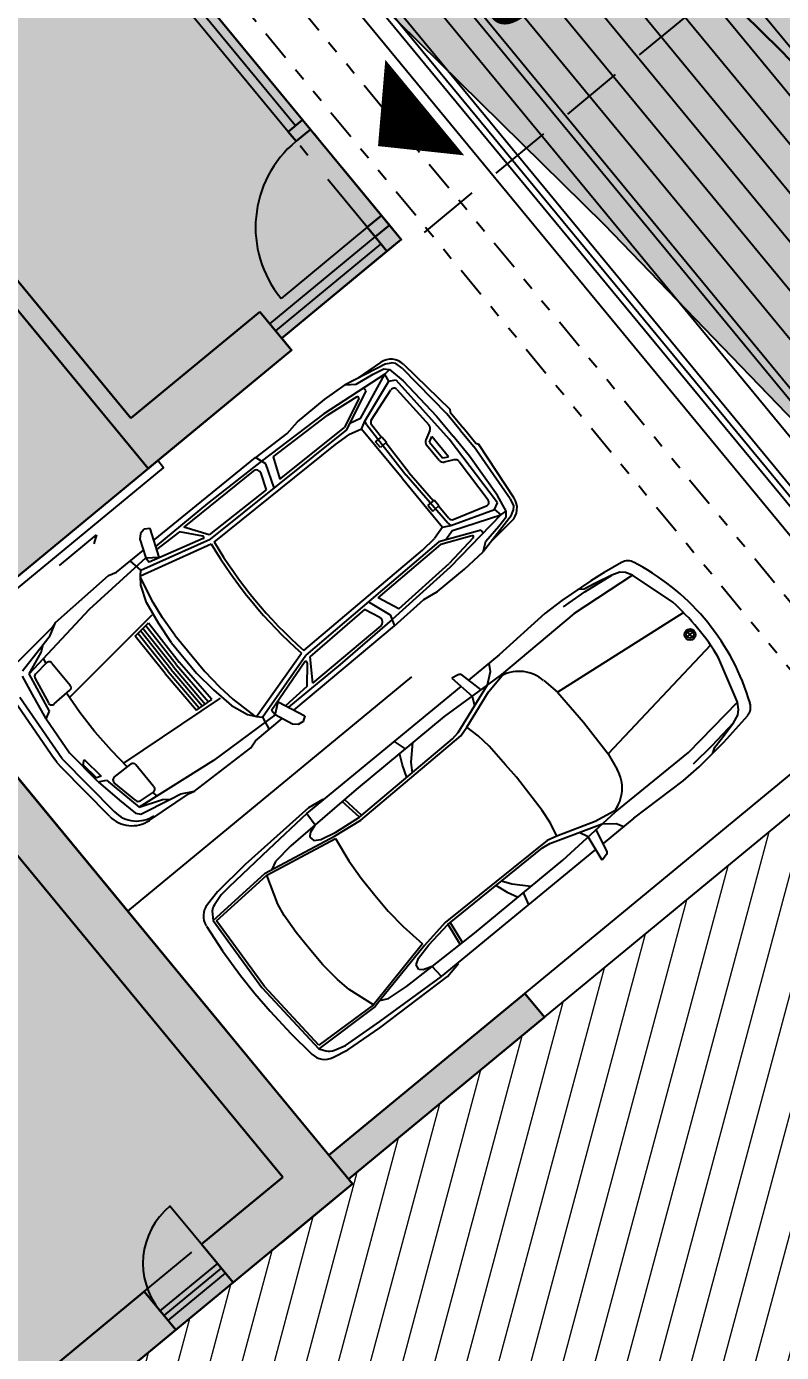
# Model space of a CAD drawing. Extents: x -646130 to -645722, y -1072673 to -1072265.
# Drawn here: x -645932.14 to -645926.05, y -1072462.95 to -1072452.26 of the extents above; entities that cross this region are included whole.
import ezdxf

# ---------------------------------------------------------------- set-up
doc = ezdxf.new("R2010")
doc.units = 0
doc.header["$MEASUREMENT"] = 0
doc.linetypes.add('DASHED', pattern=[0.75, 0.5, -0.25])
doc.linetypes.add('DIVIDE', pattern=[1.25, 0.5, -0.25, 0, -0.25, 0, -0.25])
doc.layers.get('0').update_dxf_attribs({"linetype": 'CONTINUOUS'})
doc.layers.get('Defpoints').update_dxf_attribs({"linetype": 'CONTINUOUS'})
doc.layers.add('srafy', color=252, linetype='CONTINUOUS')
doc.layers.add('tenka', color=3, linetype='CONTINUOUS')
doc.layers.add('tlusta', color=1, linetype='CONTINUOUS', lineweight=30)
doc.dimstyles.get("Standard").update_dxf_attribs({"dimtxt": 0.5, "dimasz": 0.18, "dimexe": 0.18, "dimexo": 0.0625, "dimgap": 0.09, "dimtad": 1, "dimzin": 0, "dimdsep": 46, "dimtxsty": 'Standard', "dimblk": 'OBLIQUE', "dimcen": 0.09, "dimadec": 0, "dimazin": 0, "dimtfac": 1, "dimtofl": 0, "dimtmove": 2, "dimatfit": 3, "dimfxl": 0, "dimtolj": 1, "dimtzin": 0, "dimarcsym": 0})
pattern_1 = [(129.5, (0, 0), (-0.192906145847, -0.15901955507), [])]

# ---------------------------------------------------------------- blocks, each defined once
blk = doc.blocks.new('_Oblique')
at = {"color": 0, "linetype": 'ByBlock', "lineweight": -2}
blk.add_line((-0.5, -0.5), (0.5, 0.5), dxfattribs=at)
blk = doc.blocks.new('*D11')
at = {"layer": 'Defpoints', "color": 0, "ltscale": 20}
for p in [(-645933.349, -1072446.351), (-645934.578, -1072447.365), (-645925.54, -1072458.317)]:
    blk.add_point(p, dxfattribs=at)
at = {"layer": 'tenka', "color": 0, "lineweight": -2, "ltscale": 20}
for p, q in [((-645934.529, -1072447.325), (-645933.21, -1072446.236)), ((-645924.311, -1072457.304), (-645933.349, -1072446.351)), ((-645925.492, -1072458.278), (-645924.172, -1072457.189))]:
    blk.add_line(p, q, dxfattribs=at)
at = {"layer": 'tenka', "color": 0, "lineweight": -2, "ltscale": 20, "xscale": 0.18, "yscale": 0.18, "zscale": 0.18}
for p, rotation in [((-645933.349, -1072446.351), 129.528670530983), ((-645924.311, -1072457.304), 309.528670530983)]:
    blk.add_blockref('_Oblique', p, dxfattribs=dict(at, rotation=rotation))
at = {"layer": 'tenka', "color": 0, "ltscale": 20, "insert": (-645928.609, -1072451.531), "char_height": 0.5, "attachment_point": 5, "rotation": 309.5287}
blk.add_mtext('\\A1;14.20', dxfattribs=at)

msp = doc.modelspace()

# ---------------------------------------------------------------- hatches: boundary and pattern name
at = {"layer": 'srafy', "lineweight": 9, "ltscale": 20, "true_color": 0x90c417}
h = msp.add_hatch(dxfattribs=at)
h.set_pattern_fill('ANSI31', color=62, scale=2, angle=30, style=0)
h.set_pattern_definition([(75, (0, 0), (-0.24148145657, 0.064704761276), [])])
h.paths.add_polyline_path([(-645915.115, -1072466.675), (-645924.226, -1072457.233), (-645925.374, -1072458.181), (-645925.406, -1072458.142), (-645925.572, -1072458.279), (-645927.963, -1072460.252), (-645929.544, -1072461.557), (-645929.512, -1072461.595), (-645930.083, -1072462.067), (-645930.476, -1072462.391), (-645930.939, -1072462.773), (-645932.85, -1072464.349), (-645932.086, -1072465.275), (-645936.144, -1072468.623), (-645940.026, -1072463.918), (-645938.76, -1072462.873), (-645945.046, -1072456.262), (-645945.184, -1072456.117), (-645944.972, -1072455.942), (-645940.092, -1072451.916), (-645939.63, -1072451.534), (-645938.087, -1072450.261), (-645936.699, -1072449.115), (-645934.578, -1072447.365), (-645934.146, -1072447.007), (-645936.435, -1072444.358), (-645937.94, -1072445.6), (-645955.1, -1072459.76), (-645944.25, -1072472.98), (-645927.82, -1072492.14), (-645909.54, -1072476.92), (-645907.036, -1072474.834)])
h.paths.add_polyline_path([(-645926.688, -1072436.405), (-645926.731, -1072436.35), (-645932.854, -1072441.403), (-645928.301, -1072446.424), (-645922.524, -1072441.719)])
h.paths.add_polyline_path([(-645915.698, -1072450.431), (-645915.995, -1072450.053), (-645920.895, -1072454.096), (-645920.165, -1072454.778), (-645902.849, -1072471.347), (-645900.166, -1072469.112), (-645906.915, -1072461.128)])
h.paths.add_polyline_path([(-645910.49, -1072454.48), (-645914.509, -1072448.826), (-645915.995, -1072450.053), (-645915.698, -1072450.431), (-645906.915, -1072461.128), (-645900.166, -1072469.112), (-645897.854, -1072467.187), (-645898.239, -1072466.826), (-645897.828, -1072466.388)])
h.paths.add_polyline_path([(-645948.408, -1072455.669), (-645947.317, -1072456.816), (-645947.861, -1072457.333), (-645948.952, -1072456.186)], flags=24)
h.paths.add_polyline_path([(-645942.467, -1072461.917), (-645941.031, -1072463.427), (-645941.575, -1072463.944), (-645943.01, -1072462.434)], flags=24)
h.paths.add_polyline_path([(-645941.946, -1072450.875), (-645940.339, -1072449.549), (-645939.862, -1072450.127), (-645941.469, -1072451.453)], flags=24)
h.paths.add_polyline_path([(-645950.967, -1072458.319), (-645949.617, -1072457.205), (-645949.14, -1072457.783), (-645950.49, -1072458.897)], flags=24)
h.paths.add_polyline_path([(-645929.137, -1072475.936), (-645927.587, -1072477.566), (-645928.131, -1072478.083), (-645929.681, -1072476.452)], flags=24)
h.paths.add_polyline_path([(-645949.117, -1072467.358), (-645944.23, -1072467.358), (-645944.23, -1072466.117), (-645949.117, -1072466.117)], flags=25)
h.paths.add_polyline_path([(-645930.696, -1072441.591), (-645929.089, -1072440.265), (-645928.611, -1072440.844), (-645930.218, -1072442.169)], flags=24)
at = {"layer": 'srafy', "ltscale": 20}
h = msp.add_hatch(dxfattribs=at)
h.set_pattern_fill('ANSI31', color=256, scale=2, angle=84.5, style=0)
h.set_pattern_definition(pattern_1)
edge = h.paths.add_edge_path()
edge.add_line((-645919.235, -1072445.917), (-645920.375, -1072444.463))
edge.add_ellipse((-645920.525, -1072442.366), major_axis=(-1.487, 1.487), ratio=1, start_angle=107.247, end_angle=139.112, ccw=False)
edge.add_line((-645921.504, -1072444.226), (-645926.532, -1072448.375))
edge.add_line((-645926.532, -1072448.375), (-645926.089, -1072448.863))
edge.add_line((-645926.089, -1072448.863), (-645924.709, -1072450.435))
edge.add_line((-645924.709, -1072450.435), (-645919.235, -1072445.917))
h.paths.add_polyline_path([(-645919.235, -1072445.917), (-645924.709, -1072450.435), (-645924.233, -1072450.976), (-645920.895, -1072454.096), (-645915.995, -1072450.053)])
h.paths.add_polyline_path([(-645924.233, -1072450.976), (-645924.764, -1072450.48), (-645925.409, -1072451.012), (-645922.067, -1072455.063), (-645921.243, -1072454.382)])
h.paths.add_polyline_path([(-645926.79, -1072448.588), (-645927.159, -1072448.892), (-645925.409, -1072451.012), (-645924.764, -1072450.48)])
edge = h.paths.add_edge_path(flags=16)
edge.add_line((-645917.559, -1072444.534), (-645917.935, -1072444.005))
edge.add_arc((-645918.457, -1072443.271), 0.9, 232.2584, 305.4039, ccw=False)
edge.add_ellipse((-645920.706, -1072442.47), major_axis=(-1.609, 1.609), ratio=1, start_angle=172.2163, end_angle=183.3105, ccw=False)
edge.add_ellipse((-645919.943, -1072443.476), major_axis=(0.716, 0.716), ratio=1, start_angle=216.8246, end_angle=262.2163, ccw=False)
edge.add_ellipse((-645917.887, -1072429.17), major_axis=(10.935, 10.935), ratio=1, start_angle=216.1723, end_angle=216.8246, ccw=False)
edge.add_ellipse((-645920.525, -1072442.366), major_axis=(-1.487, 1.487), ratio=1, start_angle=139.112, end_angle=142.232, ccw=False)
edge.add_line((-645920.375, -1072444.463), (-645919.235, -1072445.917))
edge.add_line((-645919.235, -1072445.917), (-645917.559, -1072444.534))
edge = h.paths.add_edge_path()
edge.add_line((-645919.155, -1072442.288), (-645920.931, -1072443.753))
edge.add_line((-645920.931, -1072443.753), (-645920.401, -1072444.429))
edge.add_ellipse((-645917.887, -1072429.17), major_axis=(10.935, 10.935), ratio=1, start_angle=215.6456, end_angle=216.1723)
edge.add_ellipse((-645920.525, -1072442.366), major_axis=(-1.487, 1.487), ratio=1, start_angle=139.112, end_angle=142.232, ccw=False)
edge.add_line((-645920.375, -1072444.463), (-645919.235, -1072445.917))
edge.add_line((-645919.235, -1072445.917), (-645917.559, -1072444.534))
edge.add_line((-645917.559, -1072444.534), (-645919.155, -1072442.288))
edge = h.paths.add_edge_path(flags=16)
edge.add_ellipse((-645920.706, -1072442.47), major_axis=(-1.609, 1.609), ratio=1, start_angle=183.9429, end_angle=200.2257)
edge.add_line((-645918.641, -1072443.423), (-645919.151, -1072443.844))
edge.add_arc((-645918.457, -1072443.271), 0.9, 219.5287, 231.8199)
edge.add_ellipse((-645920.705, -1072441.403), major_axis=(-2.179, 2.179), ratio=1, start_angle=168.2974, end_angle=168.7887)
edge = h.paths.add_edge_path(flags=16)
edge.add_ellipse((-645919.12, -1072443.043), major_axis=(0.566, 0.566), ratio=1, start_angle=269.0079, end_angle=291.086)
edge.add_line((-645918.388, -1072443.368), (-645918.457, -1072443.271))
edge.add_line((-645918.457, -1072443.271), (-645918.641, -1072443.423))
edge.add_ellipse((-645920.706, -1072442.47), major_axis=(-1.609, 1.609), ratio=1, start_angle=183.9429, end_angle=200.2257, ccw=False)
edge.add_ellipse((-645920.705, -1072441.403), major_axis=(-2.179, 2.179), ratio=1, start_angle=168.7887, end_angle=179.0079)
edge = h.paths.add_edge_path(flags=17)
edge.add_ellipse((-645919.12, -1072443.043), major_axis=(0.566, 0.566), ratio=1, start_angle=269.0079, end_angle=291.086, ccw=False)
edge.add_ellipse((-645920.705, -1072441.403), major_axis=(-2.179, 2.179), ratio=1, start_angle=168.7887, end_angle=179.0079, ccw=False)
edge.add_ellipse((-645920.706, -1072442.47), major_axis=(-1.609, 1.609), ratio=1, start_angle=183.3105, end_angle=183.9429, ccw=False)
edge.add_arc((-645918.457, -1072443.271), 0.9, 232.2584, 305.4039)
edge.add_line((-645917.935, -1072444.005), (-645918.388, -1072443.368))
h.paths.add_polyline_path([(-645917.677, -1072444.632), (-645919.235, -1072445.917), (-645915.995, -1072450.053), (-645914.654, -1072448.946), (-645915.244, -1072448.121), (-645917.048, -1072445.599), (-645917.007, -1072445.57)])
h = msp.add_hatch(color=256, dxfattribs=at)
h.paths.add_polyline_path([(-645934.981, -1072448.054), (-645935.076, -1072447.939), (-645935.192, -1072448.034), (-645935.097, -1072448.15)])
h.paths.add_polyline_path([(-645934.037, -1072448.02), (-645934.1, -1072447.943), (-645934.216, -1072448.039), (-645934.152, -1072448.116)])
h.paths.add_polyline_path([(-645933.623, -1072448.522), (-645933.686, -1072448.445), (-645933.802, -1072448.54), (-645933.739, -1072448.617)])
h.paths.add_polyline_path([(-645932.223, -1072450.219), (-645932.286, -1072450.142), (-645932.402, -1072450.237), (-645932.338, -1072450.314)])
h.paths.add_polyline_path([(-645931.586, -1072450.99), (-645931.65, -1072450.913), (-645931.766, -1072451.008), (-645931.702, -1072451.085)])
h.paths.add_polyline_path([(-645931.523, -1072451.067), (-645931.586, -1072450.99), (-645931.702, -1072451.085), (-645931.638, -1072451.163)])
h.paths.add_polyline_path([(-645931.638, -1072451.163), (-645931.702, -1072451.085), (-645932.411, -1072451.671), (-645932.348, -1072451.748)])
h.paths.add_polyline_path([(-645933.029, -1072452.18), (-645933.067, -1072452.212), (-645933.003, -1072452.289), (-645932.965, -1072452.257)])
h.paths.add_polyline_path([(-645929.852, -1072453.092), (-645929.915, -1072453.015), (-645930.031, -1072453.11), (-645929.967, -1072453.187)])
h.paths.add_polyline_path([(-645929.215, -1072453.863), (-645929.279, -1072453.786), (-645929.395, -1072453.881), (-645929.331, -1072453.959)])
h.paths.add_polyline_path([(-645929.215, -1072453.863), (-645929.331, -1072453.959), (-645929.236, -1072454.074), (-645929.12, -1072453.979)])
h = msp.add_hatch(dxfattribs=at)
h.set_pattern_fill('ANSI31', color=256, scale=2, angle=84.5, style=0)
h.set_pattern_definition(pattern_1)
h.paths.add_polyline_path([(-645927.159, -1072448.892), (-645931.597, -1072449.249), (-645931.636, -1072449.28), (-645924.882, -1072457.386), (-645922.067, -1072455.063)])
h = msp.add_hatch(color=256, dxfattribs=at)
h.paths.add_polyline_path([(-645939.838, -1072452.224), (-645940.092, -1072451.916), (-645944.972, -1072455.942), (-645944.834, -1072456.087), (-645944.427, -1072455.752), (-645944.289, -1072455.897), (-645941.458, -1072453.561), (-645939.675, -1072455.72), (-645939.598, -1072455.657), (-645939.98, -1072455.194), (-645938.592, -1072454.048), (-645938.21, -1072454.511), (-645937.998, -1072454.336), (-645938.061, -1072454.259), (-645938.196, -1072454.37), (-645938.578, -1072453.907), (-645940.044, -1072455.117), (-645941.38, -1072453.497), (-645940.223, -1072452.542)])
h.paths.add_polyline_path([(-645937.832, -1072450.569), (-645936.496, -1072452.189), (-645936.727, -1072452.38), (-645937.691, -1072453.176), (-645938.519, -1072452.173), (-645938.596, -1072452.236), (-645937.387, -1072453.702), (-645937.522, -1072453.813), (-645937.458, -1072453.89), (-645937.246, -1072453.715), (-645937.628, -1072453.253), (-645936.664, -1072452.457), (-645936.282, -1072452.92), (-645936.05, -1072452.729), (-645935.096, -1072453.886), (-645935.867, -1072454.522), (-645936.465, -1072455.016), (-645936.337, -1072455.17), (-645935.74, -1072454.677), (-645934.339, -1072456.373), (-645934.976, -1072456.899), (-645934.912, -1072456.976), (-645934.276, -1072456.451), (-645933.035, -1072457.955), (-645933.613, -1072458.432), (-645933.581, -1072458.471), (-645933.003, -1072457.993), (-645932.971, -1072458.032), (-645933.549, -1072458.509), (-645933.518, -1072458.548), (-645932.939, -1072458.07), (-645930.075, -1072461.541), (-645930.423, -1072461.829), (-645930.731, -1072462.082), (-645930.476, -1072462.391), (-645929.512, -1072461.595), (-645929.544, -1072461.557), (-645929.767, -1072461.287), (-645932.885, -1072457.507), (-645932.268, -1072456.998), (-645932.395, -1072456.844), (-645932.65, -1072456.535), (-645933.421, -1072457.172), (-645934.822, -1072455.475), (-645932.816, -1072453.82), (-645931.161, -1072455.825), (-645930.004, -1072454.871), (-645930.084, -1072454.774), (-645930.259, -1072454.562), (-645931.3, -1072455.421), (-645932.732, -1072453.686), (-645932.208, -1072453.253), (-645932.271, -1072453.176), (-645932.796, -1072453.609), (-645932.912, -1072453.704), (-645933.58, -1072452.895), (-645932.94, -1072452.366), (-645933.067, -1072452.212), (-645933.707, -1072452.74), (-645933.866, -1072452.547), (-645933.943, -1072452.611), (-645933.784, -1072452.804), (-645932.989, -1072453.768), (-645934.917, -1072455.359), (-645935.585, -1072454.549), (-645934.814, -1072453.913), (-645936.278, -1072452.139), (-645935.121, -1072451.184), (-645934.453, -1072451.994), (-645934.376, -1072451.93), (-645935.107, -1072451.043), (-645936.342, -1072452.062), (-645937.678, -1072450.442), (-645936.444, -1072449.424), (-645936.699, -1072449.115), (-645939.63, -1072451.534), (-645939.375, -1072451.842), (-645939.105, -1072451.619), (-645938.978, -1072451.774), (-645938.901, -1072451.71), (-645939.028, -1072451.556)])
h.paths.add_polyline_path([(-645936.586, -1072452.393), (-645936.432, -1072452.266), (-645936.305, -1072452.42), (-645936.459, -1072452.548)], flags=16)
h.paths.add_polyline_path([(-645936.396, -1072452.625), (-645936.241, -1072452.498), (-645936.114, -1072452.652), (-645936.268, -1072452.779)], flags=16)
h.paths.add_polyline_path([(-645930.939, -1072462.773), (-645931.193, -1072462.464), (-645933.104, -1072464.041), (-645932.85, -1072464.349)])
h.paths.add_polyline_path([(-645940.307, -1072457.862), (-645938.918, -1072456.716), (-645938.632, -1072457.063), (-645936.954, -1072455.679), (-645937.082, -1072455.525), (-645937.178, -1072455.604), (-645937.401, -1072455.334), (-645937.478, -1072455.398), (-645937.192, -1072455.745), (-645938.58, -1072456.891), (-645938.866, -1072456.544), (-645940.563, -1072457.944), (-645940.213, -1072458.368), (-645940.02, -1072458.209)])
h.paths.add_polyline_path([(-645936.534, -1072459.999), (-645936.649, -1072460.095), (-645936.14, -1072460.712), (-645936.024, -1072460.616)], flags=17)
h.paths.add_polyline_path([(-645935.724, -1072459.331), (-645935.839, -1072459.426), (-645935.33, -1072460.043), (-645935.215, -1072459.948)], flags=17)
h.paths.add_polyline_path([(-645934.185, -1072458.839), (-645934.301, -1072458.934), (-645935.51, -1072457.469), (-645935.452, -1072457.421), (-645935.516, -1072457.344), (-645935.573, -1072457.392), (-645935.651, -1072457.455), (-645934.25, -1072459.152), (-645934.058, -1072458.993)], flags=17)
msp.add_hatch(color=256, dxfattribs=at).paths.add_polyline_path([(-645927.963, -1072460.252), (-645928.122, -1072460.059), (-645929.703, -1072461.364), (-645929.544, -1072461.557)])
at = {"layer": 'srafy'}
h = msp.add_hatch(dxfattribs=at)
h.set_pattern_fill('ANSI31', color=256, scale=2, angle=174.5287, style=0)
h.set_pattern_definition([(219.528670532, (0, 0), (0.15911606446, -0.19282654908), [])])
h.paths.add_polyline_path([(-645937.589, -1072462.944), (-645938.065, -1072462.443), (-645938.141, -1072462.363), (-645938.76, -1072462.873), (-645938.207, -1072463.455)])
h.paths.add_polyline_path([(-645938.76, -1072462.873), (-645940.026, -1072463.918), (-645939.517, -1072464.536), (-645938.207, -1072463.455)])
edge = h.paths.add_edge_path()
edge.add_line((-645938.207, -1072463.455), (-645939.517, -1072464.536))
edge.add_line((-645939.517, -1072464.536), (-645936.387, -1072468.328))
edge.add_ellipse((-645935.981, -1072469.293), major_axis=(-0.74, 0.74), ratio=1, start_angle=300.862, end_angle=337.8169, ccw=False)
edge.add_line((-645935.725, -1072468.278), (-645932.086, -1072465.275))
edge.add_line((-645932.086, -1072465.275), (-645932.85, -1072464.349))
edge.add_line((-645932.85, -1072464.349), (-645934.701, -1072465.877))
edge.add_line((-645934.701, -1072465.877), (-645935.163, -1072466.258))
edge.add_line((-645935.163, -1072466.258), (-645935.375, -1072466.433))
edge.add_line((-645935.375, -1072466.433), (-645935.513, -1072466.288))
edge.add_line((-645935.513, -1072466.288), (-645938.207, -1072463.455))
h.paths.add_polyline_path([(-645932.85, -1072464.349), (-645933.041, -1072464.118), (-645934.236, -1072465.105), (-645934.776, -1072465.55), (-645934.964, -1072465.705), (-645935.102, -1072465.56), (-645936.823, -1072463.749), (-645936.892, -1072463.677), (-645937.589, -1072462.944), (-645938.207, -1072463.455), (-645935.513, -1072466.288), (-645935.301, -1072466.113), (-645934.828, -1072465.723), (-645934.701, -1072465.877)])
h.paths.add_polyline_path([(-645935.163, -1072466.258), (-645935.301, -1072466.113), (-645935.513, -1072466.288), (-645935.375, -1072466.433)], flags=17)
at = {"layer": 'tenka', "ltscale": 20}
h = msp.add_hatch(dxfattribs=at)
h.set_pattern_fill('AR-CONC', color=253, scale=0.1, style=0)
h.set_pattern_definition([(50, (0, 0), (0.7172601826, -0.06275213498), [0.075, -0.825]), (355, (0, 0), (-0.1387513336, 0.7521921337), [0.06, -0.66]), (100.4514, (0.0598, -0.0052), (0.5785093817, 0.68943954206), [0.06374019, -0.701142112]), (46.1842, (0, 0.2), (1.0672410486, -0.1655190143), [0.1125, -1.2375]), (96.6356, (0.0889, 0.1862), (0.93466270555, 0.9741178709), [0.095610288, -1.051713]), (351.1842, (0, 0.2), (0.9346619451, 0.9741186009), [0.09, -0.99]), (21, (0.1, 0.15), (0.59690705212, -0.40261889067), [0.075, -0.825]), (326, (0.1, 0.15), (0.2433153319, 0.72515004505), [0.06, -0.66]), (71.4514, (0.14974, 0.11645), (0.8402226286, 0.3225304967), [0.06374019, -0.701142112]), (37.5, (0, 0), (0.012159855317, 0.33289385383), [0, -0.652, 0, -0.67, 0, -0.6625]), (7.5, (0, 0), (0.26306953744, 0.39441171188), [0, -0.382, 0, -0.637, 0, -0.2525]), (327.5, (-0.223, 0), (0.53382243617, -0.022554871734), [0, -0.25, 0, -0.78, 0, -1.035]), (317.5, (-0.323, 0), (0.58318616934, 0.10010498233), [0, -0.325, 0, -0.518, 0, -0.735])])
h.paths.add_polyline_path([(-645907.036, -1072474.834), (-645905.493, -1072473.549), (-645902.849, -1072471.347), (-645920.165, -1072454.778), (-645931.839, -1072443.87), (-645933.348, -1072441.811), (-645934.892, -1072443.085), (-645936.435, -1072444.358), (-645932.47, -1072448.948), (-645929.978, -1072451.402), (-645927.486, -1072453.855), (-645915.115, -1072466.675)])
at = {"layer": 'tlusta', "ltscale": 20, "true_color": 0xffdbb8}
msp.add_hatch(color=254, dxfattribs=at).paths.add_polyline_path([(-645944.972, -1072455.942), (-645944.834, -1072456.087), (-645944.427, -1072455.752), (-645944.289, -1072455.897), (-645941.491, -1072458.84), (-645940.502, -1072458.024), (-645937.478, -1072461.686), (-645938.21, -1072462.291), (-645934.964, -1072465.705), (-645933.041, -1072464.118), (-645932.85, -1072464.349), (-645929.512, -1072461.595), (-645929.544, -1072461.557), (-645927.963, -1072460.252), (-645928.122, -1072460.059), (-645929.703, -1072461.364), (-645932.885, -1072457.507), (-645932.268, -1072456.998), (-645932.395, -1072456.844), (-645930.004, -1072454.871), (-645930.084, -1072454.774), (-645929.12, -1072453.979), (-645934.498, -1072447.461), (-645936.619, -1072449.212), (-645936.699, -1072449.115)])

# ---------------------------------------------------------------- linework, layer by layer
at = {"color": 2, "linetype": 'Continuous', "lineweight": 30, "ltscale": 20, "flags": 128}
msp.add_lwpolyline([(-645968.605, -1072420.771), (-645963.032, -1072422.719), (-645953.546, -1072418.153), (-645945.089, -1072429.822), (-645935.975, -1072441.832), (-645931.009, -1072447.58), (-645926.065, -1072452.448), (-645913.685, -1072465.277), (-645903.165, -1072475.901), (-645890.8, -1072488.618), (-645889.141, -1072490.364), (-645882.559, -1072497.507), (-645879.91, -1072500.368), (-645875.177, -1072505.321), (-645865.846, -1072515.172), (-645858.519, -1072523.101), (-645848.56, -1072533.787), (-645843.231, -1072539.515)], dxfattribs=at)
at = {"color": 1, "linetype": 'Continuous', "lineweight": 90, "ltscale": 20, "true_color": 0xeb0000}
msp.add_circle((-645925.572, -1072468.83), 204.023, dxfattribs=at)
at = {"layer": 'srafy'}
for p, q in [((-645929.244, -1072454.981), (-645929.573, -1072455.15)), ((-645929.286, -1072454.971), (-645929.475, -1072455.1)), ((-645929.345, -1072455.065), (-645929.261, -1072455.021)), ((-645929.261, -1072455.021), (-645929.214, -1072455.028)), ((-645929.252, -1072455.064), (-645929.214, -1072455.028)), ((-645929.244, -1072454.981), (-645929.2, -1072454.974)), ((-645929.214, -1072455.028), (-645929.103, -1072455.12)), ((-645929.163, -1072454.979), (-645929.2, -1072454.974)), ((-645929.112, -1072455.017), (-645929.163, -1072454.979)), ((-645929.112, -1072455.017), (-645928.752, -1072455.384)), ((-645929.098, -1072454.986), (-645928.728, -1072455.348)), ((-645929.252, -1072455.064), (-645929.744, -1072455.386)), ((-645929.738, -1072455.27), (-645929.573, -1072455.15)), ((-645929.573, -1072455.15), (-645929.483, -1072455.145)), ((-645929.483, -1072455.145), (-645929.345, -1072455.065)), ((-645929.449, -1072455.423), (-645929.252, -1072455.064)), ((-645929.414, -1072455.445), (-645929.22, -1072455.123)), ((-645929.22, -1072455.123), (-645929.252, -1072455.064)), ((-645929.22, -1072455.123), (-645929.163, -1072455.11)), ((-645929.22, -1072455.123), (-645929.22, -1072455.123)), ((-645929.163, -1072455.11), (-645928.732, -1072455.59)), ((-645929.103, -1072455.12), (-645928.836, -1072455.403)), ((-645929.477, -1072455.249), (-645929.717, -1072455.399)), ((-645929.462, -1072455.262), (-645929.577, -1072455.495)), ((-645929.405, -1072455.199), (-645929.561, -1072455.515)), ((-645929.405, -1072455.199), (-645929.421, -1072455.179)), ((-645929.361, -1072455.436), (-645929.203, -1072455.192)), ((-645929.155, -1072455.189), (-645928.895, -1072455.477)), ((-645929.956, -1072455.449), (-645929.738, -1072455.27)), ((-645928.728, -1072455.348), (-645928.726, -1072455.371)), ((-645928.728, -1072455.348), (-645928.728, -1072455.348)), ((-645928.728, -1072455.348), (-645928.728, -1072455.348)), ((-645928.728, -1072455.348), (-645928.728, -1072455.348)), ((-645929.744, -1072455.386), (-645930.248, -1072455.767)), ((-645930.152, -1072455.731), (-645929.717, -1072455.399)), ((-645930.04, -1072455.544), (-645929.956, -1072455.449)), ((-645929.449, -1072455.423), (-645929.534, -1072455.462)), ((-645929.439, -1072455.508), (-645929.414, -1072455.445)), ((-645929.398, -1072455.474), (-645929.414, -1072455.445)), ((-645929.414, -1072455.445), (-645929.414, -1072455.445)), ((-645929.398, -1072455.474), (-645929.082, -1072455.878)), ((-645929.36, -1072455.471), (-645929.28, -1072455.573)), ((-645928.836, -1072455.403), (-645928.702, -1072455.565)), ((-645928.643, -1072455.516), (-645928.752, -1072455.384)), ((-645928.726, -1072455.371), (-645928.621, -1072455.498)), ((-645929.561, -1072455.515), (-645930.662, -1072456.395)), ((-645930.296, -1072455.739), (-645930.04, -1072455.544)), ((-645930.099, -1072455.911), (-645929.577, -1072455.495)), ((-645929.651, -1072455.633), (-645929.541, -1072455.555)), ((-645929.439, -1072455.508), (-645929.541, -1072455.555)), ((-645929.113, -1072455.904), (-645929.439, -1072455.508)), ((-645929.326, -1072455.611), (-645929.276, -1072455.57)), ((-645929.276, -1072455.57), (-645929.238, -1072455.615)), ((-645928.888, -1072455.52), (-645928.921, -1072455.595)), ((-645928.891, -1072455.615), (-645928.872, -1072455.569)), ((-645928.738, -1072455.731), (-645928.872, -1072455.569)), ((-645928.568, -1072455.727), (-645928.702, -1072455.565)), ((-645928.643, -1072455.516), (-645928.534, -1072455.648)), ((-645928.517, -1072455.625), (-645928.621, -1072455.498)), ((-645930.628, -1072456.419), (-645929.651, -1072455.633)), ((-645929.288, -1072455.657), (-645929.326, -1072455.611)), ((-645929.238, -1072455.615), (-645929.288, -1072455.657)), ((-645929.057, -1072455.858), (-645929.243, -1072455.62)), ((-645928.813, -1072455.761), (-645928.915, -1072455.637)), ((-645928.891, -1072455.615), (-645928.787, -1072455.741)), ((-645928.343, -1072456.103), (-645928.732, -1072455.59)), ((-645928.242, -1072456.071), (-645928.534, -1072455.648)), ((-645928.494, -1072455.632), (-645928.517, -1072455.625)), ((-645928.209, -1072456.064), (-645928.494, -1072455.632)), ((-645928.494, -1072455.632), (-645928.494, -1072455.632)), ((-645928.494, -1072455.632), (-645928.494, -1072455.632)), ((-645928.494, -1072455.632), (-645928.494, -1072455.632)), ((-645931.117, -1072456.407), (-645930.295, -1072455.738)), ((-645930.248, -1072455.767), (-645930.682, -1072456.108)), ((-645930.213, -1072455.789), (-645930.295, -1072455.738)), ((-645930.145, -1072455.981), (-645930.213, -1072455.789)), ((-645930.152, -1072455.731), (-645930.099, -1072455.911)), ((-645928.787, -1072455.741), (-645928.738, -1072455.731)), ((-645928.694, -1072455.756), (-645928.773, -1072455.774)), ((-645928.419, -1072456.081), (-645928.653, -1072455.771)), ((-645928.342, -1072456.043), (-645928.568, -1072455.727)), ((-645930.314, -1072455.847), (-645930.873, -1072456.3)), ((-645930.251, -1072455.867), (-645930.209, -1072455.999)), ((-645929.113, -1072455.904), (-645928.787, -1072456.299)), ((-645928.745, -1072456.266), (-645929.081, -1072455.879)), ((-645929.057, -1072455.858), (-645928.859, -1072456.086)), ((-645930.209, -1072455.999), (-645930.669, -1072456.361)), ((-645930.682, -1072456.108), (-645931.101, -1072456.454)), ((-645928.854, -1072456.082), (-645928.904, -1072456.123)), ((-645928.816, -1072456.127), (-645928.854, -1072456.082)), ((-645928.367, -1072456.157), (-645928.343, -1072456.103)), ((-645928.272, -1072456.17), (-645928.342, -1072456.043)), ((-645928.242, -1072456.071), (-645928.214, -1072456.128)), ((-645928.904, -1072456.123), (-645928.866, -1072456.169)), ((-645928.866, -1072456.169), (-645928.816, -1072456.127)), ((-645928.735, -1072456.228), (-645928.82, -1072456.131)), ((-645928.315, -1072456.199), (-645928.724, -1072456.622)), ((-645928.72, -1072456.287), (-645928.367, -1072456.157)), ((-645928.705, -1072456.325), (-645928.315, -1072456.199)), ((-645928.701, -1072456.237), (-645928.431, -1072456.127)), ((-645928.232, -1072456.207), (-645928.46, -1072456.498)), ((-645928.367, -1072456.157), (-645928.315, -1072456.199)), ((-645928.367, -1072456.157), (-645928.367, -1072456.157)), ((-645928.333, -1072456.291), (-645928.274, -1072456.217)), ((-645928.315, -1072456.199), (-645928.272, -1072456.17)), ((-645928.274, -1072456.217), (-645928.272, -1072456.17)), ((-645928.232, -1072456.207), (-645928.217, -1072456.166)), ((-645928.214, -1072456.128), (-645928.217, -1072456.166)), ((-645931.192, -1072456.316), (-645931.223, -1072456.35)), ((-645931.145, -1072456.311), (-645931.192, -1072456.316)), ((-645931.073, -1072456.542), (-645931.145, -1072456.311)), ((-645931.145, -1072456.311), (-645931.145, -1072456.311)), ((-645930.669, -1072456.361), (-645930.873, -1072456.3)), ((-645928.787, -1072456.299), (-645928.851, -1072456.39)), ((-645928.476, -1072456.324), (-645928.816, -1072456.417)), ((-645928.787, -1072456.299), (-645928.72, -1072456.287)), ((-645928.705, -1072456.325), (-645928.759, -1072456.402)), ((-645928.745, -1072456.266), (-645928.72, -1072456.287)), ((-645928.72, -1072456.287), (-645928.72, -1072456.287)), ((-645928.476, -1072456.324), (-645928.459, -1072456.344)), ((-645928.438, -1072456.412), (-645928.333, -1072456.291)), ((-645928.23, -1072456.251), (-645928.392, -1072456.412)), ((-645931.223, -1072456.35), (-645931.228, -1072456.397)), ((-645931.228, -1072456.397), (-645931.181, -1072456.546)), ((-645931.223, -1072456.691), (-645930.652, -1072456.433)), ((-645931.219, -1072456.645), (-645930.662, -1072456.395)), ((-645930.717, -1072456.391), (-645931.152, -1072456.581)), ((-645930.909, -1072456.338), (-645931.093, -1072456.478)), ((-645930.719, -1072456.372), (-645930.909, -1072456.338)), ((-645928.816, -1072456.417), (-645929.889, -1072457.332)), ((-645929.307, -1072456.87), (-645928.799, -1072456.438)), ((-645928.949, -1072456.484), (-645928.851, -1072456.39)), ((-645928.549, -1072456.369), (-645928.799, -1072456.438)), ((-645928.539, -1072456.385), (-645928.732, -1072456.593)), ((-645928.46, -1072456.498), (-645928.438, -1072456.412)), ((-645931.181, -1072456.546), (-645931.637, -1072456.964)), ((-645931.416, -1072456.663), (-645931.2, -1072456.485)), ((-645931.181, -1072456.546), (-645931.073, -1072456.542)), ((-645931.181, -1072456.546), (-645931.152, -1072456.581)), ((-645931.093, -1072456.478), (-645931.093, -1072456.478)), ((-645929.906, -1072457.294), (-645928.949, -1072456.484)), ((-645928.609, -1072456.638), (-645928.46, -1072456.498)), ((-645931.219, -1072456.645), (-645931.306, -1072456.572)), ((-645931.223, -1072456.691), (-645931.219, -1072456.645)), ((-645931.219, -1072456.645), (-645931.219, -1072456.645)), ((-645928.724, -1072456.622), (-645929.194, -1072457.044)), ((-645929.14, -1072456.957), (-645928.732, -1072456.593)), ((-645928.827, -1072456.818), (-645928.609, -1072456.638)), ((-645927.342, -1072456.584), (-645927.483, -1072456.666)), ((-645927.212, -1072456.6), (-645927.241, -1072456.585)), ((-645931.908, -1072457.069), (-645931.48, -1072456.69)), ((-645931.48, -1072456.69), (-645931.416, -1072456.663)), ((-645931.221, -1072456.766), (-645931.223, -1072456.691)), ((-645931.122, -1072456.906), (-645931.223, -1072456.705)), ((-645927.591, -1072456.732), (-645927.824, -1072456.89)), ((-645927.254, -1072456.685), (-645927.725, -1072456.996)), ((-645927.558, -1072456.753), (-645927.643, -1072456.798)), ((-645927.638, -1072456.82), (-645927.422, -1072456.687)), ((-645927.483, -1072456.666), (-645927.591, -1072456.732)), ((-645927.422, -1072456.687), (-645927.558, -1072456.753)), ((-645927.355, -1072456.663), (-645927.422, -1072456.687)), ((-645927.31, -1072456.666), (-645927.355, -1072456.663)), ((-645927.254, -1072456.685), (-645927.31, -1072456.666)), ((-645926.93, -1072456.903), (-645927.254, -1072456.685)), ((-645931.174, -1072456.906), (-645931.221, -1072456.766)), ((-645928.936, -1072456.882), (-645928.827, -1072456.818)), ((-645927.811, -1072456.941), (-645927.638, -1072456.82)), ((-645927.643, -1072456.798), (-645927.694, -1072456.803)), ((-645931.637, -1072456.964), (-645932.12, -1072457.483)), ((-645931.078, -1072457.074), (-645931.174, -1072456.906)), ((-645931.046, -1072457.03), (-645931.122, -1072456.906)), ((-645929.415, -1072456.962), (-645929.857, -1072457.345)), ((-645929.292, -1072457.028), (-645929.415, -1072456.962)), ((-645929.385, -1072456.902), (-645929.209, -1072457.005)), ((-645929.14, -1072456.957), (-645929.307, -1072456.87)), ((-645929.176, -1072457.097), (-645928.936, -1072456.882)), ((-645927.824, -1072456.89), (-645927.96, -1072456.996)), ((-645931.951, -1072457.172), (-645931.908, -1072457.069)), ((-645931.935, -1072457.108), (-645931.908, -1072457.069)), ((-645931.132, -1072457.008), (-645931.796, -1072457.673)), ((-645931.265, -1072457.177), (-645931.157, -1072457.071)), ((-645931.157, -1072457.071), (-645930.912, -1072457.388)), ((-645930.972, -1072457.233), (-645931.078, -1072457.074)), ((-645930.947, -1072457.17), (-645931.046, -1072457.03)), ((-645929.194, -1072457.044), (-645929.611, -1072457.406)), ((-645929.209, -1072457.005), (-645929.174, -1072457.096)), ((-645927.96, -1072456.996), (-645928.329, -1072457.329)), ((-645927.725, -1072456.996), (-645928.312, -1072457.487)), ((-645927.86, -1072457.631), (-645926.843, -1072456.988)), ((-645926.658, -1072457.056), (-645926.658, -1072457.056)), ((-645932.21, -1072457.382), (-645931.935, -1072457.108)), ((-645932.009, -1072457.246), (-645931.951, -1072457.172)), ((-645931.023, -1072457.48), (-645931.265, -1072457.177)), ((-645931.001, -1072457.462), (-645931.243, -1072457.159)), ((-645930.979, -1072457.444), (-645931.224, -1072457.136)), ((-645930.957, -1072457.425), (-645931.203, -1072457.116)), ((-645930.934, -1072457.407), (-645931.18, -1072457.094)), ((-645930.947, -1072457.17), (-645930.704, -1072457.464)), ((-645929.987, -1072457.776), (-645929.174, -1072457.096)), ((-645929.285, -1072457.094), (-645929.836, -1072457.557)), ((-645926.813, -1072457.184), (-645926.767, -1072457.146)), ((-645926.809, -1072457.142), (-645926.809, -1072457.142)), ((-645926.809, -1072457.142), (-645926.771, -1072457.188)), ((-645932.174, -1072457.459), (-645932.009, -1072457.246)), ((-645932.025, -1072457.31), (-645932.009, -1072457.246)), ((-645930.972, -1072457.233), (-645930.771, -1072457.477)), ((-645926.626, -1072457.25), (-645927.451, -1072458.127)), ((-645932.12, -1072457.483), (-645932.025, -1072457.31)), ((-645931.981, -1072457.394), (-645932.069, -1072457.484)), ((-645931.985, -1072457.398), (-645932.005, -1072457.358)), ((-645931.937, -1072457.396), (-645931.79, -1072457.573)), ((-645930.647, -1072457.689), (-645930.912, -1072457.388)), ((-645930.286, -1072457.826), (-645929.925, -1072457.315)), ((-645930.24, -1072457.831), (-645929.889, -1072457.332)), ((-645929.896, -1072457.386), (-645930.165, -1072457.777)), ((-645929.878, -1072457.392), (-645929.88, -1072457.585)), ((-645929.857, -1072457.345), (-645929.836, -1072457.557)), ((-645928.329, -1072457.329), (-645928.577, -1072457.533)), ((-645928.399, -1072457.462), (-645928.411, -1072457.396)), ((-645926.407, -1072457.711), (-645926.56, -1072457.352)), ((-645932.094, -1072457.649), (-645932.174, -1072457.501)), ((-645931.958, -1072457.783), (-645932.12, -1072457.483)), ((-645931.023, -1072457.48), (-645930.772, -1072457.775)), ((-645931.001, -1072457.462), (-645930.749, -1072457.757)), ((-645930.979, -1072457.444), (-645930.724, -1072457.742)), ((-645930.957, -1072457.425), (-645930.7, -1072457.726)), ((-645930.934, -1072457.407), (-645930.673, -1072457.708)), ((-645930.771, -1072457.477), (-645930.634, -1072457.611)), ((-645930.704, -1072457.464), (-645930.586, -1072457.588)), ((-645929.611, -1072457.406), (-645930.03, -1072457.751)), ((-645928.66, -1072457.489), (-645928.711, -1072457.516)), ((-645928.633, -1072457.491), (-645928.477, -1072457.61)), ((-645928.424, -1072457.571), (-645928.399, -1072457.462)), ((-645928.312, -1072457.487), (-645928.424, -1072457.571)), ((-645928.416, -1072457.628), (-645928.306, -1072457.495)), ((-645932.073, -1072457.52), (-645931.966, -1072457.717)), ((-645931.919, -1072457.725), (-645931.794, -1072457.615)), ((-645930.634, -1072457.611), (-645930.488, -1072457.737)), ((-645930.586, -1072457.588), (-645930.478, -1072457.687)), ((-645929.88, -1072457.585), (-645930.053, -1072457.739)), ((-645929.88, -1072458.608), (-645928.637, -1072457.583)), ((-645928.424, -1072457.571), (-645928.772, -1072457.827)), ((-645928.711, -1072457.516), (-645928.548, -1072457.663)), ((-645928.66, -1072457.955), (-645928.424, -1072457.571)), ((-645927.97, -1072457.535), (-645927.86, -1072457.631)), ((-645932.239, -1072457.701), (-645931.92, -1072458.164)), ((-645931.855, -1072458.167), (-645932.195, -1072457.672)), ((-645931.983, -1072457.846), (-645932.094, -1072457.649)), ((-645931.711, -1072457.793), (-645931.821, -1072457.639)), ((-645930.58, -1072457.677), (-645931.359, -1072458.203)), ((-645930.772, -1072457.775), (-645930.647, -1072457.689)), ((-645930.478, -1072457.687), (-645930.3, -1072457.823)), ((-645930.136, -1072457.813), (-645930.112, -1072457.708)), ((-645930.112, -1072457.708), (-645929.898, -1072457.821)), ((-645928.591, -1072457.912), (-645928.416, -1072457.628)), ((-645928.548, -1072457.663), (-645928.528, -1072457.741)), ((-645927.86, -1072457.631), (-645927.648, -1072457.873)), ((-645926.802, -1072458.115), (-645926.407, -1072457.711)), ((-645926.399, -1072457.77), (-645926.407, -1072457.711)), ((-645931.983, -1072457.846), (-645931.958, -1072457.783)), ((-645931.591, -1072457.949), (-645931.711, -1072457.793)), ((-645930.136, -1072457.813), (-645930.633, -1072458.181)), ((-645930.488, -1072457.737), (-645930.359, -1072457.81)), ((-645930.359, -1072457.81), (-645930.286, -1072457.826)), ((-645930.286, -1072457.826), (-645930.24, -1072457.831)), ((-645930.136, -1072457.813), (-645930.165, -1072457.777)), ((-645929.998, -1072457.887), (-645930.136, -1072457.813)), ((-645930.053, -1072457.739), (-645930.053, -1072457.739)), ((-645929.898, -1072457.821), (-645929.912, -1072457.867)), ((-645929.898, -1072457.821), (-645929.898, -1072457.821)), ((-645928.772, -1072457.827), (-645929.484, -1072458.414)), ((-645926.517, -1072458.034), (-645926.325, -1072457.817)), ((-645926.44, -1072457.876), (-645926.404, -1072457.815)), ((-645926.404, -1072457.815), (-645926.399, -1072457.77)), ((-645931.983, -1072457.846), (-645931.796, -1072458.118)), ((-645931.983, -1072457.846), (-645931.983, -1072457.846)), ((-645930.296, -1072458.021), (-645930.079, -1072457.843)), ((-645930.24, -1072457.831), (-645930.185, -1072457.93)), ((-645930.24, -1072457.831), (-645930.24, -1072457.831)), ((-645929.952, -1072457.891), (-645929.998, -1072457.887)), ((-645929.912, -1072457.867), (-645929.952, -1072457.891)), ((-645928.639, -1072457.981), (-645928.591, -1072457.912)), ((-645928.498, -1072457.981), (-645928.591, -1072457.912)), ((-645927.648, -1072457.873), (-645927.451, -1072458.127)), ((-645926.44, -1072457.876), (-645926.613, -1072458.063)), ((-645926.54, -1072458.009), (-645926.44, -1072457.876)), ((-645931.591, -1072457.949), (-645931.46, -1072458.097)), ((-645930.334, -1072458.079), (-645930.296, -1072458.021)), ((-645929.457, -1072458.639), (-645928.705, -1072458.006)), ((-645929.446, -1072458.661), (-645928.639, -1072457.981)), ((-645929.177, -1072458.028), (-645929.088, -1072458.087)), ((-645929.029, -1072458.036), (-645929.041, -1072458.194)), ((-645928.705, -1072458.006), (-645928.66, -1072457.955)), ((-645928.411, -1072458.066), (-645928.498, -1072457.981)), ((-645926.607, -1072458.121), (-645926.517, -1072458.034)), ((-645926.591, -1072458.072), (-645926.54, -1072458.009)), ((-645931.564, -1072458.353), (-645931.796, -1072458.118)), ((-645931.46, -1072458.097), (-645931.33, -1072458.233)), ((-645930.787, -1072458.427), (-645930.334, -1072458.079)), ((-645929.109, -1072458.218), (-645929.133, -1072458.122)), ((-645928.278, -1072458.216), (-645928.411, -1072458.066)), ((-645927.451, -1072458.127), (-645927.378, -1072458.253)), ((-645927.395, -1072458.598), (-645926.802, -1072458.115)), ((-645926.613, -1072458.063), (-645926.764, -1072458.21)), ((-645926.717, -1072458.232), (-645926.607, -1072458.121)), ((-645926.607, -1072458.121), (-645926.591, -1072458.072)), ((-645931.895, -1072458.2), (-645931.92, -1072458.164)), ((-645931.895, -1072458.2), (-645931.865, -1072458.231)), ((-645931.47, -1072458.632), (-645931.865, -1072458.231)), ((-645931.855, -1072458.167), (-645931.433, -1072458.594)), ((-645931.686, -1072458.215), (-645931.678, -1072458.174)), ((-645931.686, -1072458.215), (-645931.578, -1072458.321)), ((-645931.678, -1072458.174), (-645931.541, -1072458.308)), ((-645931.434, -1072458.314), (-645931.301, -1072458.211)), ((-645931.114, -1072458.393), (-645931.26, -1072458.216)), ((-645930.633, -1072458.181), (-645931.234, -1072458.557)), ((-645929.074, -1072458.317), (-645929.109, -1072458.218)), ((-645929.041, -1072458.194), (-645929.031, -1072458.28)), ((-645928.191, -1072458.316), (-645928.278, -1072458.216)), ((-645926.846, -1072458.346), (-645926.717, -1072458.232)), ((-645931.541, -1072458.308), (-645931.578, -1072458.321)), ((-645931.564, -1072458.353), (-645931.498, -1072458.34)), ((-645931.564, -1072458.353), (-645931.392, -1072458.5)), ((-645931.564, -1072458.353), (-645931.564, -1072458.353)), ((-645931.498, -1072458.34), (-645931.234, -1072458.557)), ((-645931.261, -1072458.504), (-645931.435, -1072458.361)), ((-645927.982, -1072458.585), (-645928.191, -1072458.316)), ((-645927.243, -1072458.645), (-645926.846, -1072458.346)), ((-645931.12, -1072458.437), (-645931.226, -1072458.506)), ((-645931.152, -1072458.664), (-645930.831, -1072458.446)), ((-645931.125, -1072458.44), (-645931.09, -1072458.467)), ((-645930.98, -1072458.493), (-645930.897, -1072458.449)), ((-645930.897, -1072458.449), (-645930.787, -1072458.427)), ((-645930.831, -1072458.446), (-645930.787, -1072458.427)), ((-645929.484, -1072458.414), (-645929.813, -1072458.7)), ((-645931.392, -1072458.5), (-645931.262, -1072458.606)), ((-645931.234, -1072458.557), (-645931.046, -1072458.496)), ((-645931.221, -1072458.614), (-645930.98, -1072458.493)), ((-645931.046, -1072458.496), (-645930.98, -1072458.493)), ((-645929.869, -1072458.563), (-645930.378, -1072459.02)), ((-645929.751, -1072458.496), (-645929.869, -1072458.563)), ((-645929.457, -1072458.639), (-645929.596, -1072458.511)), ((-645929.58, -1072458.494), (-645929.44, -1072458.621)), ((-645931.262, -1072458.606), (-645931.221, -1072458.614)), ((-645929.88, -1072458.608), (-645930.189, -1072458.899)), ((-645929.88, -1072458.608), (-645929.813, -1072458.7)), ((-645929.659, -1072458.791), (-645929.446, -1072458.661)), ((-645929.647, -1072458.76), (-645929.457, -1072458.639)), ((-645927.916, -1072458.687), (-645927.982, -1072458.585)), ((-645927.554, -1072458.673), (-645927.865, -1072458.791)), ((-645927.816, -1072458.985), (-645927.395, -1072458.598)), ((-645927.402, -1072458.59), (-645927.554, -1072458.673)), ((-645927.243, -1072458.645), (-645927.491, -1072458.849)), ((-645930.217, -1072459.089), (-645929.659, -1072458.791)), ((-645929.813, -1072458.7), (-645930.01, -1072458.87)), ((-645929.854, -1072458.765), (-645929.858, -1072458.8)), ((-645929.813, -1072458.7), (-645929.854, -1072458.765)), ((-645929.768, -1072458.819), (-645929.647, -1072458.76)), ((-645927.865, -1072458.791), (-645927.943, -1072458.826)), ((-645927.921, -1072458.85), (-645927.499, -1072458.692)), ((-645927.865, -1072458.791), (-645927.916, -1072458.687)), ((-645927.612, -1072458.796), (-645927.685, -1072458.762)), ((-645927.46, -1072458.912), (-645927.547, -1072458.736)), ((-645927.499, -1072458.692), (-645927.387, -1072458.688)), ((-645927.387, -1072458.688), (-645927.324, -1072458.713)), ((-645930.189, -1072458.899), (-645930.509, -1072459.202)), ((-645930.205, -1072459.105), (-645929.649, -1072458.809)), ((-645930.01, -1072458.87), (-645930.134, -1072458.996)), ((-645929.858, -1072458.8), (-645929.824, -1072458.827)), ((-645929.824, -1072458.827), (-645929.768, -1072458.819)), ((-645929.649, -1072458.809), (-645929.541, -1072458.991)), ((-645928.794, -1072459.924), (-645927.551, -1072458.899)), ((-645927.943, -1072458.826), (-645928.764, -1072459.488)), ((-645928.744, -1072459.503), (-645927.979, -1072458.886)), ((-645927.979, -1072458.886), (-645927.921, -1072458.85)), ((-645927.499, -1072458.985), (-645927.612, -1072458.796)), ((-645930.134, -1072458.996), (-645930.163, -1072459.06)), ((-645929.541, -1072458.991), (-645929.442, -1072459.131)), ((-645928.528, -1072459.572), (-645927.816, -1072458.985)), ((-645927.463, -1072458.939), (-645927.499, -1072458.985)), ((-645930.638, -1072459.47), (-645930.217, -1072459.089)), ((-645930.61, -1072459.475), (-645930.205, -1072459.105)), ((-645930.378, -1072459.02), (-645930.601, -1072459.239)), ((-645930.116, -1072459.34), (-645930.205, -1072459.105)), ((-645930.509, -1072459.202), (-645930.571, -1072459.265)), ((-645929.442, -1072459.131), (-645929.332, -1072459.267)), ((-645928.354, -1072459.189), (-645928.264, -1072459.242)), ((-645928.227, -1072459.179), (-645928.311, -1072459.153)), ((-645928.073, -1072459.197), (-645928.227, -1072459.179)), ((-645930.601, -1072459.239), (-645930.683, -1072459.342)), ((-645930.571, -1072459.265), (-645930.626, -1072459.345)), ((-645929.332, -1072459.267), (-645929.224, -1072459.395)), ((-645928.264, -1072459.242), (-645928.176, -1072459.282)), ((-645928.09, -1072459.345), (-645928.132, -1072459.246)), ((-645930.644, -1072459.397), (-645930.638, -1072459.47)), ((-645930.063, -1072459.43), (-645930.116, -1072459.34)), ((-645929.966, -1072459.567), (-645930.063, -1072459.43)), ((-645929.224, -1072459.395), (-645929.105, -1072459.52)), ((-645930.691, -1072459.518), (-645930.561, -1072459.716)), ((-645930.638, -1072459.47), (-645930.243, -1072460.011)), ((-645930.223, -1072460.003), (-645930.61, -1072459.475)), ((-645929.105, -1072459.52), (-645928.947, -1072459.66)), ((-645928.764, -1072459.488), (-645928.932, -1072459.673)), ((-645928.898, -1072459.667), (-645928.744, -1072459.503)), ((-645928.743, -1072459.502), (-645928.645, -1072459.664)), ((-645928.626, -1072459.649), (-645928.723, -1072459.49)), ((-645929.863, -1072459.696), (-645929.966, -1072459.567)), ((-645928.871, -1072459.841), (-645928.528, -1072459.572)), ((-645930.561, -1072459.716), (-645930.415, -1072459.915)), ((-645929.752, -1072459.828), (-645929.863, -1072459.696)), ((-645928.947, -1072459.66), (-645929.344, -1072460.15)), ((-645928.932, -1072459.673), (-645929.291, -1072460.116)), ((-645928.979, -1072459.774), (-645928.898, -1072459.667)), ((-645929.635, -1072459.948), (-645929.752, -1072459.828)), ((-645929.076, -1072460.003), (-645928.871, -1072459.841)), ((-645928.998, -1072459.828), (-645928.979, -1072459.774)), ((-645928.978, -1072459.867), (-645928.998, -1072459.828)), ((-645928.871, -1072459.841), (-645928.942, -1072459.869)), ((-645928.794, -1072459.924), (-645928.871, -1072459.841)), ((-645928.747, -1072459.923), (-645928.659, -1072459.819)), ((-645930.415, -1072459.915), (-645930.3, -1072460.061)), ((-645929.539, -1072460.027), (-645929.635, -1072459.948)), ((-645929.292, -1072460.336), (-645928.747, -1072459.923)), ((-645929.292, -1072460.287), (-645928.794, -1072459.924)), ((-645928.942, -1072459.869), (-645928.978, -1072459.867)), ((-645930.3, -1072460.061), (-645930.178, -1072460.202)), ((-645930.243, -1072460.011), (-645929.784, -1072460.506)), ((-645929.783, -1072460.477), (-645930.223, -1072460.003)), ((-645929.344, -1072460.15), (-645929.539, -1072460.027)), ((-645929.223, -1072460.1), (-645929.076, -1072460.003)), ((-645929.33, -1072460.164), (-645929.784, -1072460.506)), ((-645929.344, -1072460.15), (-645929.783, -1072460.477)), ((-645929.291, -1072460.116), (-645929.33, -1072460.164)), ((-645929.291, -1072460.116), (-645929.223, -1072460.1)), ((-645930.178, -1072460.202), (-645930.011, -1072460.383)), ((-645929.57, -1072460.479), (-645929.292, -1072460.287)), ((-645930.011, -1072460.383), (-645929.841, -1072460.548)), ((-645929.55, -1072460.513), (-645929.292, -1072460.336)), ((-645929.659, -1072460.518), (-645929.57, -1072460.479)), ((-645929.784, -1072460.506), (-645929.718, -1072460.524)), ((-645929.671, -1072460.576), (-645929.55, -1072460.513))]:
    msp.add_line(p, q, dxfattribs=at)
for radius in [0.045, 0.03]:
    msp.add_circle((-645926.79, -1072457.165), radius, dxfattribs=at)
for centre, radius, start, end in [((-645929.202, -1072455.095), 0.15, 46.4205, 124.2614), ((-645929.471, -1072455.257), 0.01, 333.7095, 122.0133), ((-645929.178, -1072455.209), 0.03, 42.0193, 146.9461), ((-645929.336, -1072455.452), 0.03, 146.9461, 218.0387), ((-645928.925, -1072455.504), 0.04, 336.0969, 42.0194), ((-645928.885, -1072455.611), 0.04, 156.0969, 219.5287), ((-645928.782, -1072455.735), 0.04, 219.5287, 282.9605), ((-645928.685, -1072455.795), 0.04, 37.0379, 102.9605), ((-645930.289, -1072455.878), 0.04, 17.2795, 128.9988), ((-645928.443, -1072456.099), 0.03, 292.1112, 37.0381), ((-645928.335, -1072456.145), 0.15, 314.7959, 32.6368), ((-645928.712, -1072456.209), 0.03, 221.0186, 292.1112), ((-645930.721, -1072456.382), 0.01, 293.5832, 79.8782), ((-645927.51, -1072454.581), 3.647, 210.5114, 228.5459), ((-645927.51, -1072454.581), 3.619, 210.5114, 228.5459), ((-645928.546, -1072456.378), 0.01, 317.0441, 105.3478), ((-645927.292, -1072456.671), 0.1, 59.6283, 119.9667), ((-645928.1, -1072458.246), 1.87, 16.3984, 61.6594), ((-645928.305, -1072458.415), 2.044, 31.3348, 47.7225), ((-645929.311, -1072457.063), 0.04, 310.0585, 61.7779), ((-645931.96, -1072457.415), 0.03, 39.5287, 135.9492), ((-645929.888, -1072457.392), 0.01, 359.1791, 145.4741), ((-645932.047, -1072457.505), 0.03, 135.9492, 208.622), ((-645928.648, -1072457.511), 0.025, 52.6811, 117.6714), ((-645928.168, -1072457.763), 0.301, 49.0597, 117.2873), ((-645931.813, -1072457.592), 0.03, 311.3194, 39.5287), ((-645931.939, -1072457.703), 0.03, 208.6083, 311.3195), ((-645926.401, -1072457.751), 0.1, 319.0906, 19.4289), ((-645931.283, -1072458.235), 0.03, 39.5287, 127.7379), ((-645927.639, -1072458.404), 0.302, 321.77, 29.9976), ((-645931.415, -1072458.337), 0.03, 127.7379, 230.4491), ((-645931.137, -1072458.412), 0.03, 303.1082, 39.5287), ((-645931.242, -1072458.481), 0.03, 230.4353, 303.1082), ((-645931.292, -1072458.457), 0.25, 224.4727, 304.172), ((-645931.255, -1072458.419), 0.25, 224.4727, 304.172), ((-645927.482, -1072458.923), 0.025, 321.3848, 26.3751), ((-645930.566, -1072459.436), 0.15, 141.5426, 211.3205), ((-645930.544, -1072459.402), 0.1, 145.5296, 177.0257), ((-645929.736, -1072460.441), 0.15, 225.6941, 295.9456), ((-645929.699, -1072460.426), 0.1, 254.2607, 293.5277)]:
    msp.add_arc(centre, radius, start, end, dxfattribs=at)
at = {"layer": 'tenka', "linetype": 'DASHED'}
msp.add_line((-645917.559, -1072444.534), (-645929.073, -1072454.036), dxfattribs=at)
at = {"layer": 'tenka', "linetype": 'DIVIDE', "ltscale": 0.5}
for p, q in [((-645934.145, -1072447.008), (-645925.107, -1072457.96)), ((-645934.412, -1072447.228), (-645925.374, -1072458.181))]:
    msp.add_line(p, q, dxfattribs=at)
at = {"layer": 'tenka'}
for p, q in [((-645931.597, -1072449.249), (-645924.882, -1072457.386)), ((-645931.751, -1072449.376), (-645925.037, -1072457.513)), ((-645931.636, -1072449.28), (-645924.921, -1072457.418)), ((-645929.915, -1072453.015), (-645931.523, -1072451.067)), ((-645930.031, -1072453.11), (-645931.638, -1072451.163)), ((-645929.973, -1072453.062), (-645931.58, -1072451.115)), ((-645930.179, -1072454.659), (-645929.331, -1072453.959)), ((-645929.395, -1072453.881), (-645930.089, -1072454.454)), ((-645930.132, -1072454.717), (-645929.283, -1072454.016)), ((-645930.084, -1072454.774), (-645929.236, -1072454.074)), ((-645931.877, -1072456.608), (-645931.579, -1072456.362)), ((-645931.579, -1072456.362), (-645931.599, -1072456.434)), ((-645931.326, -1072459.397), (-645929.033, -1072457.505)), ((-645928.122, -1072460.059), (-645925.731, -1072458.086)), ((-645927.963, -1072460.252), (-645925.572, -1072458.279)), ((-645930.603, -1072462.236), (-645930.985, -1072461.774)), ((-645930.603, -1072462.236), (-645931.066, -1072462.618)), ((-645930.572, -1072462.275), (-645931.034, -1072462.657)), ((-645930.54, -1072462.314), (-645931.003, -1072462.696))]:
    msp.add_line(p, q, dxfattribs=at)
at = {"layer": 'tenka', "linetype": 'DIVIDE'}
for p, q in [((-645929.279, -1072453.786), (-645929.852, -1072453.092)), ((-645929.395, -1072453.881), (-645929.967, -1072453.187)), ((-645931.193, -1072462.464), (-645930.731, -1072462.082)), ((-645930.939, -1072462.773), (-645930.476, -1072462.391))]:
    msp.add_line(p, q, dxfattribs=at)
at = {"layer": 'tenka', "color": 231, "ltscale": 20, "flags": 128}
msp.add_lwpolyline([(-645907.036, -1072474.834), (-645905.493, -1072473.549), (-645902.849, -1072471.347), (-645920.165, -1072454.778), (-645931.839, -1072443.87), (-645933.348, -1072441.811), (-645934.892, -1072443.085), (-645936.435, -1072444.358), (-645932.47, -1072448.948), (-645929.978, -1072451.402), (-645927.486, -1072453.855), (-645915.115, -1072466.675), (-645907.036, -1072474.834)], dxfattribs=at)
at = {"layer": 'tenka'}
msp.add_lwpolyline([(-645929.307, -1072453.226, 0, 1, 0), (-645928.93, -1072452.915, 0, 0, 0)], format="xyseb", dxfattribs=at)
msp.add_lwpolyline([(-645932.395, -1072456.844), (-645932.348, -1072456.902), (-645931.037, -1072455.82), (-645931.084, -1072455.762)], close=True, dxfattribs=at)
for centre, radius in [((-645929.395, -1072453.881), 0.9), ((-645930.603, -1072462.236), 0.6)]:
    msp.add_arc(centre, radius, 129.5287, 219.5287, dxfattribs=at)
at = {"layer": 'tlusta'}
for p, q in [((-645931.3, -1072455.421), (-645932.732, -1072453.686)), ((-645931.161, -1072455.825), (-645932.816, -1072453.82)), ((-645931.3, -1072455.421), (-645930.259, -1072454.562)), ((-645930.259, -1072454.562), (-645930.004, -1072454.871)), ((-645931.161, -1072455.825), (-645930.004, -1072454.871)), ((-645929.703, -1072461.364), (-645932.885, -1072457.507)), ((-645930.075, -1072461.541), (-645932.939, -1072458.07)), ((-645930.53, -1072460.361), (-645930.785, -1072460.053)), ((-645929.703, -1072461.364), (-645928.122, -1072460.059)), ((-645927.963, -1072460.252), (-645928.122, -1072460.059)), ((-645929.544, -1072461.557), (-645927.963, -1072460.252)), ((-645929.767, -1072461.287), (-645929.512, -1072461.595)), ((-645930.075, -1072461.541), (-645930.731, -1072462.082)), ((-645930.075, -1072461.541), (-645930.423, -1072461.829)), ((-645929.512, -1072461.595), (-645929.544, -1072461.557)), ((-645929.512, -1072461.595), (-645930.476, -1072462.391)), ((-645929.512, -1072461.595), (-645930.083, -1072462.067)), ((-645930.731, -1072462.082), (-645930.476, -1072462.391)), ((-645931.193, -1072462.464), (-645933.104, -1072464.041)), ((-645931.193, -1072462.464), (-645930.939, -1072462.773)), ((-645930.939, -1072462.773), (-645932.85, -1072464.349))]:
    msp.add_line(p, q, dxfattribs=at)
at = {"layer": 'tlusta', "color": 1, "ltscale": 20, "true_color": 0xeb0000, "flags": 128}
msp.add_lwpolyline([(-645944.289, -1072455.897), (-645941.491, -1072458.84), (-645940.502, -1072458.024), (-645937.478, -1072461.686), (-645938.21, -1072462.291), (-645934.964, -1072465.705), (-645933.041, -1072464.118), (-645932.85, -1072464.349), (-645929.512, -1072461.595), (-645929.544, -1072461.557), (-645927.963, -1072460.252), (-645928.122, -1072460.059), (-645929.703, -1072461.364), (-645932.885, -1072457.507), (-645932.268, -1072456.998), (-645932.395, -1072456.844), (-645930.004, -1072454.871), (-645930.084, -1072454.774), (-645929.12, -1072453.979), (-645934.498, -1072447.461), (-645936.619, -1072449.212), (-645936.699, -1072449.115), (-645944.972, -1072455.942)], dxfattribs=at)
at = {"layer": 'tlusta'}
for points in [[(-645929.967, -1072453.187), (-645930.031, -1072453.11), (-645929.915, -1072453.015), (-645929.852, -1072453.092)], [(-645929.331, -1072453.959), (-645929.395, -1072453.881), (-645929.279, -1072453.786), (-645929.215, -1072453.863)], [(-645929.331, -1072453.959), (-645929.236, -1072454.074), (-645929.12, -1072453.979), (-645929.215, -1072453.863)]]:
    msp.add_lwpolyline(points, close=True, dxfattribs=at)

# ---------------------------------------------------------------- dimensions: what is measured, and where the dimension line sits
at = {"layer": 'tenka', "ltscale": 20}
dim = msp.add_linear_dim(base=(-645933.349, -1072446.351), p1=(-645925.54, -1072458.317), p2=(-645934.578, -1072447.365), angle=129.5287, dimstyle='Standard', dxfattribs=at)
dim.commit()
dim.dimension.update_dxf_attribs({"geometry": '*D11', "text_midpoint": (-645928.609, -1072451.531), "dimtype": 161})

doc.saveas('drawing.dxf')
